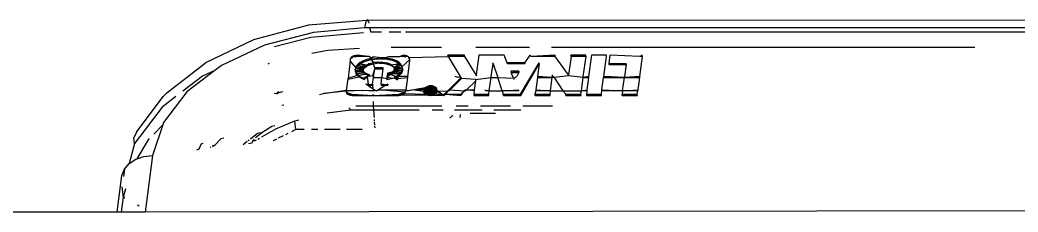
# Model space of a CAD drawing. Extents: x -4.2 to 4.2, y -5.7 to 5.7.
# Drawn here: x -3.00675 to -2.98153, y 3.98317 to 3.98804 of the extents above; entities that cross this region are included whole.
import ezdxf

# ---------------------------------------------------------------- set-up
doc = ezdxf.new("R2010")
doc.units = 0
doc.layers.get('0').update_dxf_attribs({"linetype": 'CONTINUOUS'})

msp = doc.modelspace()

# ---------------------------------------------------------------- linework, layer by layer
for p, q in [((-2.997995, 3.988026), (-2.999465, 3.987905)), ((-2.997995, 3.988026), (-2.998021, 3.987956)), ((-2.997966, 3.988037), (-2.997995, 3.988026)), ((-2.997936, 3.987987), (-2.997966, 3.988037)), ((-2.997966, 3.988037), (-2.96534, 3.988026)), ((-2.999465, 3.987905), (-3.000849, 3.987535)), ((-2.998043, 3.987832), (-2.999337, 3.987721)), ((-2.998021, 3.987956), (-2.998043, 3.987832)), ((-2.9979, 3.987832), (-2.998043, 3.987832)), ((-2.997928, 3.987956), (-2.997936, 3.987987)), ((-2.997882, 3.987725), (-2.9979, 3.987832)), ((-2.965388, 3.987832), (-2.9979, 3.987832)), ((-3.000849, 3.987535), (-3.002068, 3.986951)), ((-2.999337, 3.987721), (-3.00057, 3.987398)), ((-2.999404, 3.987595), (-3.000318, 3.987356)), ((-2.998075, 3.987708), (-2.999404, 3.987595)), ((-2.997616, 3.987725), (-2.997882, 3.987725)), ((-2.997127, 3.987725), (-2.997426, 3.987725)), ((-2.969174, 3.987725), (-2.997006, 3.987725)), ((-3.00057, 3.987398), (-3.00166, 3.986885)), ((-2.999374, 3.987196), (-2.998975, 3.987273)), ((-2.998975, 3.987273), (-2.998174, 3.987324)), ((-2.997374, 3.987346), (-2.9961, 3.987346)), ((-2.995235, 3.987346), (-2.993873, 3.987346)), ((-2.993322, 3.987346), (-2.982623, 3.987346)), ((-2.998405, 3.987003), (-2.998462, 3.986564)), ((-2.9984, 3.987061), (-2.998409, 3.987034)), ((-2.998409, 3.987034), (-2.998405, 3.987003)), ((-2.998268, 3.986832), (-2.998405, 3.987003)), ((-2.998381, 3.987087), (-2.9984, 3.987061)), ((-2.998348, 3.987078), (-2.9984, 3.987061)), ((-2.998396, 3.98703), (-2.9984, 3.987061)), ((-2.998352, 3.987109), (-2.998381, 3.987087)), ((-2.998348, 3.987078), (-2.998381, 3.987087)), ((-2.998377, 3.987056), (-2.998381, 3.987087)), ((-2.998316, 3.987125), (-2.998352, 3.987109)), ((-2.998352, 3.987109), (-2.998272, 3.987105)), ((-2.998316, 3.987125), (-2.998233, 3.98714)), ((-2.998276, 3.987136), (-2.998316, 3.987125)), ((-2.998272, 3.987105), (-2.998316, 3.987125)), ((-2.998233, 3.98714), (-2.998276, 3.987136)), ((-2.998229, 3.987109), (-2.998276, 3.987136)), ((-2.998272, 3.987105), (-2.998276, 3.987136)), ((-2.998272, 3.987105), (-2.998233, 3.98714)), ((-2.998229, 3.987109), (-2.998272, 3.987105)), ((-2.998229, 3.987109), (-2.998233, 3.98714)), ((-2.997932, 3.987109), (-2.998233, 3.98714)), ((-2.997932, 3.987109), (-2.998229, 3.987109)), ((-2.9981, 3.98699), (-2.998159, 3.986955)), ((-2.998031, 3.98702), (-2.9981, 3.98699)), ((-2.998096, 3.986959), (-2.9981, 3.98699)), ((-2.998027, 3.986989), (-2.9981, 3.98699)), ((-2.998096, 3.986959), (-2.998027, 3.986989)), ((-2.997871, 3.987065), (-2.998031, 3.98702)), ((-2.997867, 3.987034), (-2.998031, 3.98702)), ((-2.998027, 3.986989), (-2.998031, 3.98702)), ((-2.998027, 3.986989), (-2.997867, 3.987034)), ((-2.997871, 3.987065), (-2.997932, 3.987109)), ((-2.997835, 3.987099), (-2.997871, 3.987065)), ((-2.997867, 3.987034), (-2.997871, 3.987065)), ((-2.99769, 3.987054), (-2.997871, 3.987065)), ((-2.997867, 3.987034), (-2.997835, 3.987099)), ((-2.997867, 3.987034), (-2.99769, 3.987054)), ((-2.99782, 3.986958), (-2.997867, 3.987034)), ((-2.997694, 3.987085), (-2.997835, 3.987099)), ((-2.997516, 3.987078), (-2.997694, 3.987085)), ((-2.99769, 3.987054), (-2.997694, 3.987085)), ((-2.997512, 3.987048), (-2.997694, 3.987085)), ((-2.99769, 3.987054), (-2.997512, 3.987048)), ((-2.99741, 3.987109), (-2.997516, 3.987078)), ((-2.997353, 3.987046), (-2.997516, 3.987078)), ((-2.997512, 3.987048), (-2.997516, 3.987078)), ((-2.997349, 3.987015), (-2.997516, 3.987078)), ((-2.997512, 3.987048), (-2.997349, 3.987015)), ((-2.99741, 3.987109), (-2.99715, 3.987109)), ((-2.997282, 3.987021), (-2.997353, 3.987046)), ((-2.997349, 3.987015), (-2.997353, 3.987046)), ((-2.997278, 3.98699), (-2.997353, 3.987046)), ((-2.997349, 3.987015), (-2.997278, 3.98699)), ((-2.997221, 3.986991), (-2.997282, 3.987021)), ((-2.997278, 3.98699), (-2.997282, 3.987021)), ((-2.997217, 3.98696), (-2.997282, 3.987021)), ((-2.997278, 3.98699), (-2.997217, 3.98696)), ((-2.99717, 3.986956), (-2.997221, 3.986991)), ((-2.997217, 3.98696), (-2.997221, 3.986991)), ((-2.997166, 3.986925), (-2.997221, 3.986991)), ((-2.997051, 3.98714), (-2.99715, 3.987109)), ((-2.997047, 3.987109), (-2.99715, 3.987109)), ((-2.997101, 3.986845), (-2.996903, 3.987034)), ((-2.997047, 3.987109), (-2.997051, 3.98714)), ((-2.997006, 3.987105), (-2.997051, 3.98714)), ((-2.996972, 3.987125), (-2.997051, 3.98714)), ((-2.99701, 3.987136), (-2.997051, 3.98714)), ((-2.997006, 3.987105), (-2.997051, 3.98714)), ((-2.997047, 3.987109), (-2.997006, 3.987105)), ((-2.997006, 3.987105), (-2.997047, 3.987109)), ((-2.996972, 3.987125), (-2.99701, 3.987136)), ((-2.996977, 3.987103), (-2.99701, 3.987136)), ((-2.997006, 3.987105), (-2.99701, 3.987136)), ((-2.996941, 3.987109), (-2.997006, 3.987105)), ((-2.996941, 3.987109), (-2.996972, 3.987125)), ((-2.99695, 3.986605), (-2.996899, 3.987003)), ((-2.996918, 3.987087), (-2.996941, 3.987109)), ((-2.996914, 3.987056), (-2.996929, 3.987086)), ((-2.996918, 3.987087), (-2.995933, 3.987109)), ((-2.996905, 3.987061), (-2.996918, 3.987087)), ((-2.996903, 3.987034), (-2.996918, 3.987087)), ((-2.996901, 3.98703), (-2.996918, 3.987087)), ((-2.996914, 3.987056), (-2.996918, 3.987087)), ((-2.996903, 3.987034), (-2.996905, 3.987061)), ((-2.996899, 3.987003), (-2.996905, 3.987061)), ((-2.996901, 3.98703), (-2.996905, 3.987061)), ((-2.996899, 3.987003), (-2.996903, 3.987034)), ((-2.995517, 3.98714), (-2.995937, 3.98714)), ((-2.995933, 3.987109), (-2.995937, 3.98714)), ((-2.995513, 3.987109), (-2.995933, 3.987109)), ((-2.995933, 3.987109), (-2.995628, 3.986605)), ((-2.995513, 3.987109), (-2.995517, 3.98714)), ((-2.995221, 3.986649), (-2.995513, 3.987109)), ((-2.995157, 3.98714), (-2.995221, 3.986649)), ((-2.994515, 3.98714), (-2.995157, 3.98714)), ((-2.994436, 3.986953), (-2.994515, 3.98714)), ((-2.993871, 3.98714), (-2.993998, 3.986953)), ((-2.993832, 3.987109), (-2.993871, 3.98714)), ((-2.993229, 3.98714), (-2.993832, 3.987109)), ((-2.993225, 3.987109), (-2.993832, 3.987109)), ((-2.993225, 3.987109), (-2.993229, 3.98714)), ((-2.992893, 3.986649), (-2.993225, 3.987109)), ((-2.992826, 3.987109), (-2.992893, 3.986649)), ((-2.992449, 3.98714), (-2.99283, 3.98714)), ((-2.992826, 3.987109), (-2.99283, 3.98714)), ((-2.992445, 3.987109), (-2.992826, 3.987109)), ((-2.992518, 3.986605), (-2.992445, 3.987109)), ((-2.992445, 3.987109), (-2.992449, 3.98714)), ((-2.992312, 3.98714), (-2.99238, 3.986605)), ((-2.99193, 3.98714), (-2.992312, 3.98714)), ((-2.991999, 3.986605), (-2.991926, 3.987109)), ((-2.991926, 3.987109), (-2.99193, 3.98714)), ((-2.991845, 3.98714), (-2.991871, 3.986934)), ((-2.991086, 3.987109), (-2.991845, 3.98714)), ((-2.991025, 3.98714), (-2.991086, 3.987109)), ((-2.991021, 3.987109), (-2.991086, 3.987109)), ((-2.991086, 3.986605), (-2.991021, 3.987109)), ((-2.991021, 3.987109), (-2.991025, 3.98714)), ((-3.00304, 3.986193), (-3.002068, 3.986951)), ((-3.001825, 3.986758), (-3.002532, 3.986215)), ((-3.001825, 3.986758), (-3.002137, 3.986611)), ((-3.00166, 3.986885), (-3.001825, 3.986758)), ((-3.00048, 3.986928), (-3.000446, 3.986939)), ((-2.998274, 3.986757), (-2.998278, 3.986787)), ((-2.998278, 3.986787), (-2.998275, 3.986744)), ((-2.998275, 3.986744), (-2.998264, 3.986801)), ((-2.998073, 3.986778), (-2.998275, 3.986744)), ((-2.998076, 3.986751), (-2.998275, 3.986744)), ((-2.998275, 3.986744), (-2.998258, 3.986701)), ((-2.998271, 3.986713), (-2.998275, 3.986744)), ((-2.998244, 3.986875), (-2.998268, 3.986832)), ((-2.99824, 3.986844), (-2.998268, 3.986832)), ((-2.998268, 3.986832), (-2.998264, 3.986801)), ((-2.998264, 3.986801), (-2.998268, 3.986832)), ((-2.998264, 3.986801), (-2.99824, 3.986844)), ((-2.99806, 3.986805), (-2.998264, 3.986801)), ((-2.998073, 3.986778), (-2.998264, 3.986801)), ((-2.998076, 3.986751), (-2.998258, 3.986701)), ((-2.998208, 3.986916), (-2.998244, 3.986875)), ((-2.998204, 3.986885), (-2.998244, 3.986875)), ((-2.99824, 3.986844), (-2.998244, 3.986875)), ((-2.99824, 3.986844), (-2.998204, 3.986885)), ((-2.99806, 3.986805), (-2.99824, 3.986844)), ((-2.998038, 3.986831), (-2.99824, 3.986844)), ((-2.998159, 3.986955), (-2.998208, 3.986916)), ((-2.998155, 3.986924), (-2.998208, 3.986916)), ((-2.998204, 3.986885), (-2.998208, 3.986916)), ((-2.998204, 3.986885), (-2.998155, 3.986924)), ((-2.998064, 3.986836), (-2.998204, 3.986885)), ((-2.998096, 3.986959), (-2.998159, 3.986955)), ((-2.998155, 3.986924), (-2.998159, 3.986955)), ((-2.998155, 3.986924), (-2.998096, 3.986959)), ((-2.998042, 3.986862), (-2.998155, 3.986924)), ((-2.998011, 3.986887), (-2.998155, 3.986924)), ((-2.998076, 3.986751), (-2.99808, 3.986781)), ((-2.998071, 3.986724), (-2.99808, 3.986781)), ((-2.998073, 3.986778), (-2.998077, 3.986809)), ((-2.998076, 3.986751), (-2.998077, 3.986809)), ((-2.998076, 3.986751), (-2.998073, 3.986778)), ((-2.998076, 3.986751), (-2.998073, 3.986778)), ((-2.99806, 3.986728), (-2.998076, 3.986751)), ((-2.998071, 3.986724), (-2.998076, 3.986751)), ((-2.998071, 3.986724), (-2.998075, 3.986754)), ((-2.998056, 3.986697), (-2.998075, 3.986754)), ((-2.998073, 3.986778), (-2.998064, 3.986836)), ((-2.998073, 3.986778), (-2.99806, 3.986805)), ((-2.998073, 3.986778), (-2.99806, 3.986805)), ((-2.998064, 3.986836), (-2.998042, 3.986862)), ((-2.998007, 3.986856), (-2.998064, 3.986836)), ((-2.99806, 3.986805), (-2.998064, 3.986836)), ((-2.99806, 3.986805), (-2.998064, 3.986836)), ((-2.99806, 3.986805), (-2.998042, 3.986862)), ((-2.99806, 3.986805), (-2.998038, 3.986831)), ((-2.998042, 3.986862), (-2.998011, 3.986887)), ((-2.997969, 3.986878), (-2.998042, 3.986862)), ((-2.998038, 3.986831), (-2.998042, 3.986862)), ((-2.998038, 3.986831), (-2.998011, 3.986887)), ((-2.998038, 3.986831), (-2.998007, 3.986856)), ((-2.998011, 3.986887), (-2.997973, 3.986909)), ((-2.997969, 3.986878), (-2.998011, 3.986887)), ((-2.998007, 3.986856), (-2.998011, 3.986887)), ((-2.998007, 3.986856), (-2.997973, 3.986909)), ((-2.998007, 3.986856), (-2.997969, 3.986878)), ((-2.997973, 3.986909), (-2.997927, 3.986929)), ((-2.997969, 3.986878), (-2.997973, 3.986909)), ((-2.997969, 3.986878), (-2.997927, 3.986929)), ((-2.997923, 3.986898), (-2.997969, 3.986878)), ((-2.997969, 3.986878), (-2.997923, 3.986898)), ((-2.997927, 3.986929), (-2.99782, 3.986958)), ((-2.997923, 3.986898), (-2.997927, 3.986929)), ((-2.997923, 3.986898), (-2.997866, 3.986931)), ((-2.997923, 3.986898), (-2.997816, 3.986927)), ((-2.997837, 3.98663), (-2.997782, 3.986796)), ((-2.99782, 3.986958), (-2.997701, 3.986972)), ((-2.99758, 3.986969), (-2.99782, 3.986958)), ((-2.997726, 3.986938), (-2.99782, 3.986958)), ((-2.997816, 3.986927), (-2.99782, 3.986958)), ((-2.997816, 3.986927), (-2.997726, 3.986938)), ((-2.997786, 3.986827), (-2.997816, 3.986927)), ((-2.997815, 3.986605), (-2.997782, 3.986796)), ((-2.997786, 3.986827), (-2.997782, 3.986796)), ((-2.997574, 3.986827), (-2.997786, 3.986827)), ((-2.99757, 3.986796), (-2.997786, 3.986827)), ((-2.997782, 3.986796), (-2.99757, 3.986796)), ((-2.997742, 3.986956), (-2.997701, 3.986972)), ((-2.997667, 3.98694), (-2.997726, 3.986938)), ((-2.997701, 3.986972), (-2.99758, 3.986969)), ((-2.997667, 3.98694), (-2.997576, 3.986938)), ((-2.997644, 3.986953), (-2.99758, 3.986969)), ((-2.997603, 3.986605), (-2.99757, 3.986796)), ((-2.99758, 3.986969), (-2.997468, 3.986949)), ((-2.997468, 3.986949), (-2.997576, 3.986938)), ((-2.997576, 3.986938), (-2.997468, 3.986949)), ((-2.997576, 3.986938), (-2.997464, 3.986918)), ((-2.99757, 3.986796), (-2.997574, 3.986827)), ((-2.997468, 3.986949), (-2.99742, 3.986934)), ((-2.997464, 3.986918), (-2.997468, 3.986949)), ((-2.997464, 3.986918), (-2.99742, 3.986934)), ((-2.997464, 3.986918), (-2.99742, 3.986934)), ((-2.997464, 3.986918), (-2.997416, 3.986903)), ((-2.99742, 3.986934), (-2.997377, 3.986915)), ((-2.99742, 3.986934), (-2.997373, 3.986884)), ((-2.997416, 3.986903), (-2.99742, 3.986934)), ((-2.997416, 3.986903), (-2.997166, 3.986925)), ((-2.997416, 3.986903), (-2.997377, 3.986915)), ((-2.997416, 3.986903), (-2.997373, 3.986884)), ((-2.997377, 3.986915), (-2.997343, 3.986893)), ((-2.997373, 3.986884), (-2.997377, 3.986915)), ((-2.997373, 3.986884), (-2.997343, 3.986893)), ((-2.997373, 3.986884), (-2.997339, 3.986863)), ((-2.997373, 3.986884), (-2.997339, 3.986863)), ((-2.997319, 3.986735), (-2.997347, 3.98671)), ((-2.997343, 3.986893), (-2.997339, 3.986863)), ((-2.997339, 3.986863), (-2.997343, 3.986893)), ((-2.997339, 3.986863), (-2.997298, 3.986843)), ((-2.997339, 3.986863), (-2.997312, 3.986839)), ((-2.997315, 3.986705), (-2.997319, 3.986735)), ((-2.997312, 3.986839), (-2.997316, 3.986869)), ((-2.997312, 3.986839), (-2.997101, 3.986845)), ((-2.997312, 3.986839), (-2.997294, 3.986813)), ((-2.997294, 3.986813), (-2.9973, 3.986762)), ((-2.9973, 3.986762), (-2.997296, 3.986731)), ((-2.997296, 3.986731), (-2.9973, 3.986762)), ((-2.997298, 3.986843), (-2.997166, 3.986925)), ((-2.997298, 3.986843), (-2.997127, 3.986887)), ((-2.997298, 3.986843), (-2.997294, 3.986813)), ((-2.997294, 3.986813), (-2.997298, 3.986843)), ((-2.997296, 3.986731), (-2.997088, 3.986758)), ((-2.997286, 3.986758), (-2.997296, 3.986731)), ((-2.997294, 3.986813), (-2.997101, 3.986845)), ((-2.997294, 3.986813), (-2.997088, 3.986802)), ((-2.997294, 3.986813), (-2.997285, 3.986786)), ((-2.997286, 3.986758), (-2.99729, 3.986789)), ((-2.997285, 3.986786), (-2.997289, 3.986817)), ((-2.997285, 3.986786), (-2.997286, 3.986758)), ((-2.997286, 3.986758), (-2.997088, 3.986758)), ((-2.997285, 3.986786), (-2.997088, 3.986802)), ((-2.997285, 3.986786), (-2.997088, 3.986758)), ((-2.997217, 3.98696), (-2.997166, 3.986925)), ((-2.997131, 3.986917), (-2.99717, 3.986956)), ((-2.997166, 3.986925), (-2.99717, 3.986956)), ((-2.997127, 3.986887), (-2.99717, 3.986956)), ((-2.997166, 3.986925), (-2.997127, 3.986887)), ((-2.997134, 3.986702), (-2.997088, 3.986758)), ((-2.997127, 3.986887), (-2.997131, 3.986917)), ((-2.997127, 3.986887), (-2.997131, 3.986917)), ((-2.997101, 3.986845), (-2.997131, 3.986917)), ((-2.99713, 3.986672), (-2.997106, 3.986745)), ((-2.997127, 3.986887), (-2.997101, 3.986845)), ((-2.997106, 3.986745), (-2.997092, 3.986789)), ((-2.997102, 3.986714), (-2.997106, 3.986745)), ((-2.997101, 3.986845), (-2.997105, 3.986876)), ((-2.997088, 3.986802), (-2.997105, 3.986876)), ((-2.997102, 3.986714), (-2.997092, 3.986789)), ((-2.997088, 3.986758), (-2.997102, 3.986714)), ((-2.997101, 3.986845), (-2.997088, 3.986802)), ((-2.997088, 3.986802), (-2.997092, 3.986833)), ((-2.997088, 3.986758), (-2.997092, 3.986833)), ((-2.997088, 3.986758), (-2.997092, 3.986789)), ((-2.997088, 3.986802), (-2.997088, 3.986758)), ((-2.994845, 3.986605), (-2.994796, 3.986921)), ((-2.994796, 3.986921), (-2.9948, 3.986952)), ((-2.994796, 3.986921), (-2.994687, 3.986605)), ((-2.993998, 3.986953), (-2.994436, 3.986953)), ((-2.994432, 3.986922), (-2.994436, 3.986953)), ((-2.993994, 3.986922), (-2.994432, 3.986922)), ((-2.994345, 3.986737), (-2.994342, 3.986706)), ((-2.994146, 3.986737), (-2.994345, 3.986737)), ((-2.994142, 3.986706), (-2.994345, 3.986737)), ((-2.994146, 3.986737), (-2.994142, 3.986706)), ((-2.994101, 3.986155), (-2.993635, 3.986952)), ((-2.994097, 3.986124), (-2.993631, 3.986921)), ((-2.993998, 3.986953), (-2.993994, 3.986922)), ((-2.993631, 3.986921), (-2.993672, 3.986605)), ((-2.993631, 3.986921), (-2.993635, 3.986952)), ((-2.991871, 3.986934), (-2.991433, 3.986934)), ((-2.991871, 3.986934), (-2.991867, 3.986904)), ((-2.991867, 3.986904), (-2.991429, 3.986904)), ((-2.991429, 3.986904), (-2.991475, 3.986605)), ((-2.991429, 3.986904), (-2.991433, 3.986934)), ((-3.002137, 3.986611), (-3.002635, 3.986229)), ((-2.998465, 3.986538), (-2.998509, 3.986261)), ((-2.998465, 3.986538), (-2.998181, 3.986592)), ((-2.998462, 3.986564), (-2.998465, 3.986538)), ((-2.998224, 3.98663), (-2.998462, 3.986564)), ((-2.998071, 3.986724), (-2.998271, 3.986713)), ((-2.998258, 3.986701), (-2.998228, 3.98666)), ((-2.998254, 3.98667), (-2.998258, 3.986701)), ((-2.998254, 3.98667), (-2.998258, 3.986701)), ((-2.998056, 3.986697), (-2.998254, 3.98667)), ((-2.998224, 3.98663), (-2.998254, 3.98667)), ((-2.998254, 3.98667), (-2.998228, 3.98666)), ((-2.998056, 3.986697), (-2.998228, 3.98666)), ((-2.998228, 3.98666), (-2.998185, 3.986623)), ((-2.998224, 3.98663), (-2.998228, 3.98666)), ((-2.997999, 3.98665), (-2.998224, 3.98663)), ((-2.998181, 3.986592), (-2.998224, 3.98663)), ((-2.998185, 3.986623), (-2.998224, 3.98663)), ((-2.998224, 3.98663), (-2.998185, 3.986623)), ((-2.998032, 3.986673), (-2.998185, 3.986623)), ((-2.998185, 3.986623), (-2.998131, 3.986589)), ((-2.998181, 3.986592), (-2.998185, 3.986623)), ((-2.998127, 3.986559), (-2.998181, 3.986592)), ((-2.998131, 3.986589), (-2.998181, 3.986592)), ((-2.998181, 3.986592), (-2.998131, 3.986589)), ((-2.998131, 3.986589), (-2.998067, 3.986561)), ((-2.998127, 3.986559), (-2.998131, 3.986589)), ((-2.998067, 3.986561), (-2.998127, 3.986559)), ((-2.998127, 3.986559), (-2.998067, 3.986561)), ((-2.998063, 3.98653), (-2.998127, 3.986559)), ((-2.998056, 3.986697), (-2.998071, 3.986724)), ((-2.998067, 3.986561), (-2.998042, 3.986574)), ((-2.998067, 3.986561), (-2.998063, 3.98653)), ((-2.998063, 3.98653), (-2.997916, 3.986645)), ((-2.998042, 3.986574), (-2.998063, 3.98653)), ((-2.998056, 3.986697), (-2.99806, 3.986728)), ((-2.998056, 3.986697), (-2.99806, 3.986728)), ((-2.998032, 3.986673), (-2.99806, 3.986728)), ((-2.998003, 3.986681), (-2.998056, 3.986697)), ((-2.998032, 3.986673), (-2.998056, 3.986697)), ((-2.997978, 3.986605), (-2.998042, 3.986574)), ((-2.998042, 3.986574), (-2.997981, 3.98658)), ((-2.998032, 3.986673), (-2.998036, 3.986703)), ((-2.997999, 3.98665), (-2.998036, 3.986703)), ((-2.997999, 3.98665), (-2.998032, 3.986673)), ((-2.997963, 3.986661), (-2.998003, 3.986681)), ((-2.997999, 3.98665), (-2.998003, 3.986681)), ((-2.997959, 3.986631), (-2.998003, 3.986681)), ((-2.997959, 3.986631), (-2.997999, 3.98665)), ((-2.997981, 3.98658), (-2.997959, 3.986631)), ((-2.997981, 3.98658), (-2.997953, 3.986411)), ((-2.997978, 3.986605), (-2.997916, 3.986645)), ((-2.997959, 3.986631), (-2.997978, 3.986605)), ((-2.997912, 3.986614), (-2.997978, 3.986605)), ((-2.997978, 3.986605), (-2.997953, 3.986411)), ((-2.997916, 3.986645), (-2.997963, 3.986661)), ((-2.997959, 3.986631), (-2.997963, 3.986661)), ((-2.997912, 3.986614), (-2.997963, 3.986661)), ((-2.997959, 3.986631), (-2.997912, 3.986614)), ((-2.997912, 3.986614), (-2.997959, 3.986631)), ((-2.997916, 3.986645), (-2.997912, 3.986614)), ((-2.997912, 3.986614), (-2.997837, 3.98663)), ((-2.99784, 3.986411), (-2.997818, 3.98658)), ((-2.997837, 3.98663), (-2.997818, 3.98658)), ((-2.997815, 3.986605), (-2.997818, 3.98658)), ((-2.997818, 3.98658), (-2.997606, 3.98658)), ((-2.997628, 3.986411), (-2.997606, 3.98658)), ((-2.997606, 3.98658), (-2.997603, 3.986605)), ((-2.997606, 3.98658), (-2.997484, 3.986549)), ((-2.99748, 3.98658), (-2.997484, 3.986549)), ((-2.997484, 3.986549), (-2.99745, 3.98658)), ((-2.997484, 3.986549), (-2.99748, 3.986518)), ((-2.997477, 3.986605), (-2.99748, 3.98658)), ((-2.99748, 3.98658), (-2.997438, 3.986605)), ((-2.997284, 3.98656), (-2.99748, 3.986518)), ((-2.997462, 3.986657), (-2.997477, 3.986605)), ((-2.997466, 3.986688), (-2.997296, 3.986731)), ((-2.997347, 3.98671), (-2.997466, 3.986688)), ((-2.997466, 3.986688), (-2.997462, 3.986657)), ((-2.997423, 3.986636), (-2.997466, 3.986688)), ((-2.997427, 3.986667), (-2.997466, 3.986688)), ((-2.997384, 3.986687), (-2.997466, 3.986688)), ((-2.997438, 3.986605), (-2.997462, 3.986657)), ((-2.997462, 3.986657), (-2.997423, 3.986636)), ((-2.99745, 3.98658), (-2.997284, 3.98656)), ((-2.997423, 3.986636), (-2.997438, 3.986605)), ((-2.997384, 3.986687), (-2.997427, 3.986667)), ((-2.997423, 3.986636), (-2.997427, 3.986667)), ((-2.99738, 3.986656), (-2.997427, 3.986667)), ((-2.997423, 3.986636), (-2.99738, 3.986656)), ((-2.99738, 3.986656), (-2.997423, 3.986636)), ((-2.997347, 3.98671), (-2.997384, 3.986687)), ((-2.99738, 3.986656), (-2.997384, 3.986687)), ((-2.997343, 3.986679), (-2.997384, 3.986687)), ((-2.997343, 3.986679), (-2.99738, 3.986656)), ((-2.99738, 3.986656), (-2.997222, 3.986593)), ((-2.997343, 3.986679), (-2.997347, 3.98671)), ((-2.997315, 3.986705), (-2.997347, 3.98671)), ((-2.997315, 3.986705), (-2.997343, 3.986679)), ((-2.997343, 3.986679), (-2.99713, 3.986672)), ((-2.997296, 3.986731), (-2.997315, 3.986705)), ((-2.997315, 3.986705), (-2.99713, 3.986672)), ((-2.997296, 3.986731), (-2.997134, 3.986702)), ((-2.997288, 3.98659), (-2.997226, 3.986624)), ((-2.997209, 3.986518), (-2.997288, 3.98659)), ((-2.997288, 3.98659), (-2.997284, 3.98656)), ((-2.997213, 3.986549), (-2.997288, 3.98659)), ((-2.997284, 3.98656), (-2.997226, 3.986624)), ((-2.997222, 3.986593), (-2.997284, 3.98656)), ((-2.997284, 3.98656), (-2.997209, 3.986518)), ((-2.997284, 3.98656), (-2.997213, 3.986549)), ((-2.997226, 3.986624), (-2.997174, 3.986662)), ((-2.997222, 3.986593), (-2.997226, 3.986624)), ((-2.997226, 3.986624), (-2.997213, 3.986549)), ((-2.997222, 3.986593), (-2.997174, 3.986662)), ((-2.99717, 3.986631), (-2.997222, 3.986593)), ((-2.997184, 3.986605), (-2.997222, 3.986593)), ((-2.997222, 3.986593), (-2.997213, 3.986549)), ((-2.997174, 3.986662), (-2.997213, 3.986549)), ((-2.997213, 3.986549), (-2.996953, 3.98658)), ((-2.997213, 3.986549), (-2.997209, 3.986518)), ((-2.99717, 3.986631), (-2.997184, 3.986605)), ((-2.99695, 3.986605), (-2.997184, 3.986605)), ((-2.997174, 3.986662), (-2.997134, 3.986702)), ((-2.99717, 3.986631), (-2.997174, 3.986662)), ((-2.99717, 3.986631), (-2.997134, 3.986702)), ((-2.99713, 3.986672), (-2.99717, 3.986631)), ((-2.997134, 3.986702), (-2.997102, 3.986714)), ((-2.997134, 3.986702), (-2.99713, 3.986672)), ((-2.99713, 3.986672), (-2.997134, 3.986702)), ((-2.997102, 3.986714), (-2.99713, 3.986672)), ((-2.996994, 3.986267), (-2.996953, 3.98658)), ((-2.996953, 3.98658), (-2.99695, 3.986605)), ((-2.995599, 3.986582), (-2.995943, 3.986242)), ((-2.995595, 3.986551), (-2.995883, 3.986267)), ((-2.995677, 3.98658), (-2.99575, 3.986605)), ((-2.995628, 3.986605), (-2.995677, 3.98658)), ((-2.995628, 3.986605), (-2.995599, 3.986582)), ((-2.995595, 3.986551), (-2.995628, 3.986605)), ((-2.995599, 3.986582), (-2.995595, 3.986551)), ((-2.995236, 3.986527), (-2.995595, 3.986551)), ((-2.995464, 3.986267), (-2.995241, 3.986487)), ((-2.995241, 3.986487), (-2.99527, 3.986267)), ((-2.995236, 3.986527), (-2.995241, 3.986487)), ((-2.995236, 3.986527), (-2.994848, 3.98658)), ((-2.995221, 3.986649), (-2.995217, 3.986618)), ((-2.994892, 3.986242), (-2.994848, 3.98658)), ((-2.994848, 3.98658), (-2.994845, 3.986605)), ((-2.994848, 3.98658), (-2.994679, 3.98658)), ((-2.994687, 3.986605), (-2.994679, 3.98658)), ((-2.994679, 3.98658), (-2.994269, 3.986557)), ((-2.994568, 3.986242), (-2.994679, 3.98658)), ((-2.994342, 3.986706), (-2.994142, 3.986706)), ((-2.994287, 3.98658), (-2.994342, 3.986706)), ((-2.994287, 3.98658), (-2.994269, 3.986557)), ((-2.994269, 3.986557), (-2.994192, 3.986605)), ((-2.994265, 3.986526), (-2.994269, 3.986557)), ((-2.994142, 3.986706), (-2.994192, 3.986605)), ((-2.993675, 3.98658), (-2.993715, 3.986267)), ((-2.993672, 3.986605), (-2.993675, 3.98658)), ((-2.993675, 3.98658), (-2.993302, 3.98658)), ((-2.993302, 3.98658), (-2.993672, 3.986605)), ((-2.993345, 3.986242), (-2.993302, 3.98658)), ((-2.993302, 3.98658), (-2.993293, 3.986646)), ((-2.993302, 3.98658), (-2.993289, 3.986615)), ((-2.993248, 3.98658), (-2.993302, 3.98658)), ((-2.993289, 3.986615), (-2.993293, 3.986646)), ((-2.993289, 3.986615), (-2.993248, 3.98658)), ((-2.992889, 3.986618), (-2.993248, 3.98658)), ((-2.993248, 3.98658), (-2.993051, 3.986267)), ((-2.992889, 3.986618), (-2.992893, 3.986649)), ((-2.992521, 3.98658), (-2.992889, 3.986618)), ((-2.992564, 3.986242), (-2.992521, 3.98658)), ((-2.99238, 3.986605), (-2.992521, 3.98658)), ((-2.992521, 3.98658), (-2.992518, 3.986605)), ((-2.992521, 3.98658), (-2.992384, 3.98658)), ((-2.992384, 3.98658), (-2.992424, 3.986267)), ((-2.99238, 3.986605), (-2.992384, 3.98658)), ((-2.992043, 3.986267), (-2.992002, 3.98658)), ((-2.992002, 3.98658), (-2.991999, 3.986605)), ((-2.992002, 3.98658), (-2.991478, 3.98658)), ((-2.991478, 3.98658), (-2.991999, 3.986605)), ((-2.991522, 3.986242), (-2.991478, 3.98658)), ((-2.991086, 3.986605), (-2.991478, 3.98658)), ((-2.991475, 3.986605), (-2.991478, 3.98658)), ((-2.991478, 3.98658), (-2.991089, 3.98658)), ((-2.99113, 3.986267), (-2.991089, 3.98658)), ((-2.991089, 3.98658), (-2.991086, 3.986605)), ((-2.999083, 3.986169), (-2.998509, 3.986261)), ((-2.998507, 3.986233), (-2.999083, 3.986169)), ((-2.998509, 3.986261), (-2.998507, 3.986233)), ((-2.998509, 3.986261), (-2.998107, 3.986252)), ((-2.998107, 3.986252), (-2.998507, 3.986233)), ((-2.998507, 3.986233), (-2.998494, 3.986208)), ((-2.998503, 3.986202), (-2.998507, 3.986233)), ((-2.997937, 3.986242), (-2.998107, 3.986252)), ((-2.997948, 3.986371), (-2.998009, 3.986411)), ((-2.997836, 3.986381), (-2.998009, 3.986411)), ((-2.997953, 3.986411), (-2.997948, 3.986371)), ((-2.99784, 3.986411), (-2.997948, 3.986371)), ((-2.997948, 3.986371), (-2.997836, 3.986381)), ((-2.997948, 3.986371), (-2.997828, 3.986293)), ((-2.997778, 3.986242), (-2.997937, 3.986242)), ((-2.99784, 3.986411), (-2.997836, 3.986381)), ((-2.997828, 3.986293), (-2.997836, 3.986381)), ((-2.997828, 3.986293), (-2.997789, 3.986267)), ((-2.997789, 3.986267), (-2.997733, 3.986242)), ((-2.997692, 3.986267), (-2.997733, 3.986242)), ((-2.997508, 3.986381), (-2.997692, 3.986267)), ((-2.997692, 3.986267), (-2.996994, 3.986267)), ((-2.997031, 3.986208), (-2.997692, 3.986267)), ((-2.997628, 3.986411), (-2.997624, 3.986381)), ((-2.997508, 3.986381), (-2.997628, 3.986411)), ((-2.997454, 3.986381), (-2.997628, 3.986411)), ((-2.997624, 3.986381), (-2.997508, 3.986381)), ((-2.997458, 3.986411), (-2.997508, 3.986381)), ((-2.997508, 3.986381), (-2.997454, 3.986381)), ((-2.997458, 3.986411), (-2.997454, 3.986381)), ((-2.997031, 3.986208), (-2.996997, 3.986242)), ((-2.997008, 3.986202), (-2.997012, 3.986233)), ((-2.996451, 3.986322), (-2.996998, 3.98623)), ((-2.996997, 3.986242), (-2.996994, 3.986267)), ((-2.99693, 3.986242), (-2.996997, 3.986242)), ((-2.996785, 3.986267), (-2.99693, 3.986242)), ((-2.996515, 3.986283), (-2.996785, 3.986267)), ((-2.996785, 3.986267), (-2.996544, 3.98623)), ((-2.996535, 3.986257), (-2.996785, 3.986267)), ((-2.996539, 3.986288), (-2.996548, 3.986261)), ((-2.996513, 3.986283), (-2.996548, 3.986261)), ((-2.996518, 3.986238), (-2.996548, 3.986261)), ((-2.996548, 3.986261), (-2.996546, 3.986233)), ((-2.996548, 3.986261), (-2.996544, 3.98623)), ((-2.996546, 3.986233), (-2.996508, 3.986217)), ((-2.996546, 3.986233), (-2.996533, 3.986208)), ((-2.996542, 3.986202), (-2.996546, 3.986233)), ((-2.996535, 3.986257), (-2.996544, 3.98623)), ((-2.996544, 3.98623), (-2.996317, 3.986242)), ((-2.996544, 3.98623), (-2.996542, 3.986202)), ((-2.996519, 3.986314), (-2.996539, 3.986288)), ((-2.996539, 3.986288), (-2.996496, 3.986305)), ((-2.996539, 3.986288), (-2.996535, 3.986257)), ((-2.996487, 3.986305), (-2.996535, 3.986257)), ((-2.996515, 3.986283), (-2.996535, 3.986257)), ((-2.99652, 3.986261), (-2.996516, 3.98623)), ((-2.99652, 3.986261), (-2.996514, 3.986207)), ((-2.996491, 3.986336), (-2.996519, 3.986314)), ((-2.996519, 3.986314), (-2.996473, 3.986323)), ((-2.996519, 3.986314), (-2.996515, 3.986283)), ((-2.996519, 3.986314), (-2.996487, 3.986305)), ((-2.996518, 3.986238), (-2.996514, 3.986207)), ((-2.996518, 3.986238), (-2.996504, 3.986186)), ((-2.996513, 3.986283), (-2.996516, 3.98623)), ((-2.996439, 3.986226), (-2.996516, 3.98623)), ((-2.996421, 3.986218), (-2.996516, 3.98623)), ((-2.996487, 3.986305), (-2.996515, 3.986283)), ((-2.996496, 3.986305), (-2.996513, 3.986283)), ((-2.996509, 3.986253), (-2.996513, 3.986283)), ((-2.996496, 3.986305), (-2.996509, 3.986253)), ((-2.996492, 3.986274), (-2.996509, 3.986253)), ((-2.996509, 3.986253), (-2.996421, 3.986218)), ((-2.996473, 3.986323), (-2.996496, 3.986305)), ((-2.996496, 3.986305), (-2.996492, 3.986274)), ((-2.996473, 3.986323), (-2.996492, 3.986274)), ((-2.996469, 3.986292), (-2.996492, 3.986274)), ((-2.996492, 3.986274), (-2.996449, 3.986286)), ((-2.996492, 3.986274), (-2.996421, 3.986218)), ((-2.996455, 3.986352), (-2.996491, 3.986336)), ((-2.996491, 3.986336), (-2.996443, 3.986337)), ((-2.996491, 3.986336), (-2.996487, 3.986305)), ((-2.996491, 3.986336), (-2.996451, 3.986322)), ((-2.99641, 3.986332), (-2.996487, 3.986305)), ((-2.996451, 3.986322), (-2.996487, 3.986305)), ((-2.996443, 3.986337), (-2.996473, 3.986323)), ((-2.996473, 3.986323), (-2.996469, 3.986292)), ((-2.996443, 3.986337), (-2.996469, 3.986292)), ((-2.996439, 3.986306), (-2.996469, 3.986292)), ((-2.996469, 3.986292), (-2.996423, 3.986286)), ((-2.99646, 3.98623), (-2.996433, 3.986244)), ((-2.99646, 3.98623), (-2.996429, 3.986218)), ((-2.996454, 3.986192), (-2.99646, 3.98623)), ((-2.996432, 3.986192), (-2.99646, 3.98623)), ((-2.996414, 3.986363), (-2.996455, 3.986352)), ((-2.996455, 3.986352), (-2.996409, 3.986346)), ((-2.996455, 3.986352), (-2.996451, 3.986322)), ((-2.996455, 3.986352), (-2.99641, 3.986332)), ((-2.996427, 3.986261), (-2.996455, 3.986247)), ((-2.996455, 3.986247), (-2.996414, 3.986252)), ((-2.996439, 3.986226), (-2.996455, 3.986247)), ((-2.996455, 3.986209), (-2.996455, 3.986247)), ((-2.996453, 3.986317), (-2.996405, 3.986266)), ((-2.996453, 3.986317), (-2.996427, 3.986261)), ((-2.996449, 3.986286), (-2.996453, 3.986317)), ((-2.996421, 3.986218), (-2.996453, 3.986317)), ((-2.99641, 3.986332), (-2.996451, 3.986322)), ((-2.996449, 3.986286), (-2.996427, 3.986317)), ((-2.996449, 3.986286), (-2.996421, 3.986218)), ((-2.996409, 3.986346), (-2.996443, 3.986337)), ((-2.996443, 3.986337), (-2.996439, 3.986306)), ((-2.996409, 3.986346), (-2.996439, 3.986306)), ((-2.996405, 3.986315), (-2.996439, 3.986306)), ((-2.996305, 3.986306), (-2.996439, 3.986306)), ((-2.996439, 3.986306), (-2.996333, 3.986286)), ((-2.996439, 3.986226), (-2.996427, 3.986261)), ((-2.996439, 3.98623), (-2.996432, 3.986192)), ((-2.996433, 3.986244), (-2.996434, 3.986206)), ((-2.996421, 3.986218), (-2.996433, 3.986244)), ((-2.996405, 3.986266), (-2.996427, 3.986317)), ((-2.996423, 3.986286), (-2.996427, 3.986317)), ((-2.996421, 3.986218), (-2.996427, 3.986261)), ((-2.996401, 3.986235), (-2.996423, 3.986286)), ((-2.996423, 3.986286), (-2.996405, 3.986266)), ((-2.996423, 3.986286), (-2.996333, 3.986286)), ((-2.996421, 3.986218), (-2.996414, 3.986252)), ((-2.996372, 3.986367), (-2.996414, 3.986363)), ((-2.996414, 3.986363), (-2.996374, 3.986349)), ((-2.996414, 3.986363), (-2.99641, 3.986332)), ((-2.996414, 3.986363), (-2.996368, 3.986336)), ((-2.996341, 3.986221), (-2.996414, 3.986252)), ((-2.996345, 3.986252), (-2.996414, 3.986252)), ((-2.996368, 3.986336), (-2.99641, 3.986332)), ((-2.996374, 3.986349), (-2.996409, 3.986346)), ((-2.996409, 3.986346), (-2.996405, 3.986315)), ((-2.996374, 3.986349), (-2.996405, 3.986315)), ((-2.99637, 3.986318), (-2.996405, 3.986315)), ((-2.996305, 3.986306), (-2.996405, 3.986315)), ((-2.996336, 3.986315), (-2.996405, 3.986315)), ((-2.996405, 3.986266), (-2.996345, 3.986252)), ((-2.996343, 3.986266), (-2.996405, 3.986266)), ((-2.996405, 3.986266), (-2.996401, 3.986235)), ((-2.996333, 3.986286), (-2.996401, 3.986235)), ((-2.996401, 3.986235), (-2.996343, 3.986266)), ((-2.996339, 3.986235), (-2.996401, 3.986235)), ((-2.99633, 3.986363), (-2.996374, 3.986349)), ((-2.99634, 3.986346), (-2.996374, 3.986349)), ((-2.996374, 3.986349), (-2.99637, 3.986318)), ((-2.99633, 3.986363), (-2.996372, 3.986367)), ((-2.996372, 3.986367), (-2.996368, 3.986336)), ((-2.996372, 3.986367), (-2.996326, 3.986332)), ((-2.99634, 3.986346), (-2.99637, 3.986318)), ((-2.996336, 3.986315), (-2.99637, 3.986318)), ((-2.996326, 3.986332), (-2.996368, 3.986336)), ((-2.99635, 3.986215), (-2.996345, 3.986252)), ((-2.996346, 3.986185), (-2.996345, 3.986252)), ((-2.996345, 3.986252), (-2.996341, 3.986221)), ((-2.996345, 3.986252), (-2.99633, 3.986203)), ((-2.996315, 3.986317), (-2.996343, 3.986266)), ((-2.996337, 3.986317), (-2.996343, 3.986266)), ((-2.99633, 3.986203), (-2.996343, 3.986266)), ((-2.996339, 3.986235), (-2.996343, 3.986266)), ((-2.996293, 3.986352), (-2.99634, 3.986346)), ((-2.996309, 3.986337), (-2.99634, 3.986346)), ((-2.99634, 3.986346), (-2.996336, 3.986315)), ((-2.996339, 3.986235), (-2.996337, 3.986317)), ((-2.996333, 3.986286), (-2.996339, 3.986235)), ((-2.996333, 3.986286), (-2.996337, 3.986317)), ((-2.996309, 3.986337), (-2.996336, 3.986315)), ((-2.996305, 3.986306), (-2.996336, 3.986315)), ((-2.996333, 3.986286), (-2.996315, 3.986317)), ((-2.996305, 3.986306), (-2.996333, 3.986286)), ((-2.996293, 3.986352), (-2.99633, 3.986363)), ((-2.99633, 3.986363), (-2.996326, 3.986332)), ((-2.99633, 3.986363), (-2.996289, 3.986322)), ((-2.99633, 3.986203), (-2.996315, 3.986317)), ((-2.996311, 3.986286), (-2.99633, 3.986203)), ((-2.996289, 3.986322), (-2.996326, 3.986332)), ((-2.996326, 3.986172), (-2.996317, 3.986242)), ((-2.996317, 3.986242), (-2.996311, 3.986286)), ((-2.996317, 3.986242), (-2.996247, 3.98623)), ((-2.996311, 3.986286), (-2.996315, 3.986317)), ((-2.996279, 3.986292), (-2.996311, 3.986286)), ((-2.996247, 3.98623), (-2.996311, 3.986286)), ((-2.996249, 3.986253), (-2.996311, 3.986286)), ((-2.99626, 3.986274), (-2.996311, 3.986286)), ((-2.996283, 3.986323), (-2.996309, 3.986337)), ((-2.996309, 3.986337), (-2.996305, 3.986306)), ((-2.996261, 3.986336), (-2.996309, 3.986337)), ((-2.996283, 3.986323), (-2.996305, 3.986306)), ((-2.996279, 3.986292), (-2.996305, 3.986306)), ((-2.996261, 3.986336), (-2.996293, 3.986352)), ((-2.996293, 3.986352), (-2.996289, 3.986322)), ((-2.996293, 3.986352), (-2.996257, 3.986305)), ((-2.996257, 3.986305), (-2.996289, 3.986322)), ((-2.996264, 3.986305), (-2.996283, 3.986323)), ((-2.996283, 3.986323), (-2.996279, 3.986292)), ((-2.996238, 3.986314), (-2.996283, 3.986323)), ((-2.99626, 3.986274), (-2.996279, 3.986292)), ((-2.996275, 3.986217), (-2.996259, 3.986238)), ((-2.996233, 3.986233), (-2.996275, 3.986217)), ((-2.996264, 3.986305), (-2.99626, 3.986274)), ((-2.996225, 3.986288), (-2.996264, 3.986305)), ((-2.996238, 3.986314), (-2.996261, 3.986336)), ((-2.996261, 3.986336), (-2.996257, 3.986305)), ((-2.996261, 3.986336), (-2.996234, 3.986283)), ((-2.996223, 3.986261), (-2.996259, 3.986238)), ((-2.996259, 3.986238), (-2.996255, 3.986207)), ((-2.996234, 3.986283), (-2.996257, 3.986305)), ((-2.996253, 3.986283), (-2.996249, 3.986253)), ((-2.996223, 3.986261), (-2.996253, 3.986283)), ((-2.996252, 3.986208), (-2.996233, 3.986233)), ((-2.996251, 3.986261), (-2.996247, 3.98623)), ((-2.996233, 3.986233), (-2.996248, 3.986177)), ((-2.996247, 3.98623), (-2.996248, 3.986177)), ((-2.996247, 3.98623), (-2.99622, 3.98623)), ((-2.996225, 3.986288), (-2.996238, 3.986314)), ((-2.996238, 3.986314), (-2.996234, 3.986283)), ((-2.996238, 3.986314), (-2.996221, 3.986257)), ((-2.996221, 3.986257), (-2.996234, 3.986283)), ((-2.996233, 3.986233), (-2.996223, 3.986261)), ((-2.996233, 3.986233), (-2.996229, 3.986202)), ((-2.996223, 3.986261), (-2.996229, 3.986202)), ((-2.996229, 3.986202), (-2.99622, 3.98623)), ((-2.996223, 3.986261), (-2.996225, 3.986288)), ((-2.996225, 3.986288), (-2.996221, 3.986257)), ((-2.996225, 3.986288), (-2.99622, 3.98623)), ((-2.996223, 3.986261), (-2.99622, 3.98623)), ((-2.996221, 3.986257), (-2.996028, 3.986124)), ((-2.99622, 3.98623), (-2.996221, 3.986257)), ((-2.99622, 3.98623), (-2.995943, 3.986242)), ((-2.99622, 3.98623), (-2.996028, 3.986124)), ((-2.995943, 3.986242), (-2.996032, 3.986155)), ((-2.995943, 3.986242), (-2.995997, 3.986155)), ((-2.995908, 3.986242), (-2.995943, 3.986242)), ((-2.995883, 3.986267), (-2.995908, 3.986242)), ((-2.995883, 3.986267), (-2.995524, 3.986242)), ((-2.995613, 3.986155), (-2.995524, 3.986242)), ((-2.995609, 3.986124), (-2.995524, 3.986242)), ((-2.995524, 3.986242), (-2.995499, 3.986267)), ((-2.995524, 3.986242), (-2.995489, 3.986242)), ((-2.995499, 3.986267), (-2.995464, 3.986267)), ((-2.995489, 3.986242), (-2.995464, 3.986267)), ((-2.995464, 3.986267), (-2.99527, 3.986267)), ((-2.995273, 3.986242), (-2.995464, 3.986267)), ((-2.995273, 3.986242), (-2.995284, 3.986155)), ((-2.99527, 3.986267), (-2.995273, 3.986242)), ((-2.995004, 3.986267), (-2.994981, 3.986242)), ((-2.994892, 3.986242), (-2.994981, 3.986242)), ((-2.994903, 3.986155), (-2.994892, 3.986242)), ((-2.994892, 3.986242), (-2.994568, 3.986242)), ((-2.994568, 3.986242), (-2.994148, 3.986267)), ((-2.994137, 3.986242), (-2.994568, 3.986242)), ((-2.994568, 3.986242), (-2.994539, 3.986155)), ((-2.993719, 3.986242), (-2.993738, 3.986155)), ((-2.993715, 3.986267), (-2.993719, 3.986242)), ((-2.993345, 3.986242), (-2.993719, 3.986242)), ((-2.993715, 3.986267), (-2.993345, 3.986242)), ((-2.993357, 3.986155), (-2.993345, 3.986242)), ((-2.993345, 3.986242), (-2.993034, 3.986242)), ((-2.993051, 3.986267), (-2.993034, 3.986242)), ((-2.993034, 3.986242), (-2.992957, 3.986155)), ((-2.993034, 3.986242), (-2.992564, 3.986242)), ((-2.992576, 3.986155), (-2.992564, 3.986242)), ((-2.992564, 3.986242), (-2.992424, 3.986267)), ((-2.992427, 3.986242), (-2.992564, 3.986242)), ((-2.992427, 3.986242), (-2.992438, 3.986155)), ((-2.992424, 3.986267), (-2.992427, 3.986242)), ((-2.992057, 3.986155), (-2.992046, 3.986242)), ((-2.992046, 3.986242), (-2.992043, 3.986267)), ((-2.991522, 3.986242), (-2.992046, 3.986242)), ((-2.992043, 3.986267), (-2.991522, 3.986242)), ((-2.991522, 3.986242), (-2.991533, 3.986155)), ((-2.991522, 3.986242), (-2.99113, 3.986267)), ((-2.991133, 3.986242), (-2.991522, 3.986242)), ((-2.991152, 3.986155), (-2.991133, 3.986242)), ((-2.991133, 3.986242), (-2.99113, 3.986267)), ((-3.003811, 3.985196), (-3.003137, 3.986098)), ((-3.00281, 3.986095), (-3.003163, 3.985823)), ((-3.003137, 3.986098), (-3.00304, 3.986193)), ((-3.002532, 3.986215), (-3.003127, 3.985436)), ((-3.000272, 3.986167), (-3.000332, 3.986169)), ((-3.000223, 3.98622), (-3.000272, 3.986167)), ((-3.000272, 3.986167), (-3.000206, 3.986198)), ((-3.000206, 3.986198), (-3.000107, 3.986224)), ((-2.999179, 3.986144), (-2.999083, 3.986169)), ((-2.998494, 3.986208), (-2.99849, 3.986177)), ((-2.998494, 3.986208), (-2.998467, 3.986155)), ((-2.998494, 3.986208), (-2.998471, 3.986186)), ((-2.99849, 3.986177), (-2.998494, 3.986208)), ((-2.99849, 3.986177), (-2.998467, 3.986155)), ((-2.998471, 3.986186), (-2.99836, 3.986155)), ((-2.998471, 3.986186), (-2.99844, 3.986169)), ((-2.998467, 3.986155), (-2.998471, 3.986186)), ((-2.998467, 3.986155), (-2.99844, 3.986169)), ((-2.998467, 3.986155), (-2.998436, 3.986138)), ((-2.99844, 3.986169), (-2.99836, 3.986155)), ((-2.99844, 3.986169), (-2.998402, 3.986158)), ((-2.998436, 3.986138), (-2.99844, 3.986169)), ((-2.998436, 3.986138), (-2.998402, 3.986158)), ((-2.998436, 3.986138), (-2.998398, 3.986127)), ((-2.998402, 3.986158), (-2.99836, 3.986155)), ((-2.998398, 3.986127), (-2.998402, 3.986158)), ((-2.998398, 3.986127), (-2.99836, 3.986155)), ((-2.998398, 3.986127), (-2.99836, 3.986155)), ((-2.998398, 3.986127), (-2.998356, 3.986124)), ((-2.998356, 3.986124), (-2.99836, 3.986155)), ((-2.99836, 3.986155), (-2.997823, 3.986124)), ((-2.998356, 3.986124), (-2.997823, 3.986124)), ((-2.997823, 3.986124), (-2.997824, 3.986155)), ((-2.997823, 3.986124), (-2.997178, 3.986155)), ((-2.997823, 3.986124), (-2.997174, 3.986124)), ((-2.99706, 3.986186), (-2.997178, 3.986155)), ((-2.997095, 3.986169), (-2.997178, 3.986155)), ((-2.997178, 3.986155), (-2.997136, 3.986158)), ((-2.997174, 3.986124), (-2.997178, 3.986155)), ((-2.997132, 3.986127), (-2.997178, 3.986155)), ((-2.997132, 3.986127), (-2.997178, 3.986155)), ((-2.997132, 3.986127), (-2.997174, 3.986124)), ((-2.997174, 3.986124), (-2.997132, 3.986127)), ((-2.996437, 3.986127), (-2.997174, 3.986124)), ((-2.997136, 3.986158), (-2.997095, 3.986169)), ((-2.997132, 3.986127), (-2.997136, 3.986158)), ((-2.997091, 3.986138), (-2.997136, 3.986158)), ((-2.997132, 3.986127), (-2.997091, 3.986138)), ((-2.997095, 3.986169), (-2.99706, 3.986186)), ((-2.997091, 3.986138), (-2.997095, 3.986169)), ((-2.997056, 3.986155), (-2.997095, 3.986169)), ((-2.997091, 3.986138), (-2.997056, 3.986155)), ((-2.99706, 3.986186), (-2.997031, 3.986208)), ((-2.997056, 3.986155), (-2.99706, 3.986186)), ((-2.997027, 3.986177), (-2.99706, 3.986186)), ((-2.997031, 3.986208), (-2.997056, 3.986155)), ((-2.997056, 3.986155), (-2.997027, 3.986177)), ((-2.997027, 3.986177), (-2.997031, 3.986208)), ((-2.997027, 3.986177), (-2.997031, 3.986208)), ((-2.997027, 3.986177), (-2.996506, 3.986155)), ((-2.996542, 3.986202), (-2.996529, 3.986177)), ((-2.996533, 3.986208), (-2.996489, 3.986198)), ((-2.996533, 3.986208), (-2.99651, 3.986186)), ((-2.996533, 3.986208), (-2.996529, 3.986177)), ((-2.996529, 3.986177), (-2.996506, 3.986155)), ((-2.996514, 3.986207), (-2.996439, 3.986226)), ((-2.996455, 3.986209), (-2.996514, 3.986207)), ((-2.99651, 3.986186), (-2.996463, 3.986184)), ((-2.99651, 3.986186), (-2.996478, 3.986169)), ((-2.99651, 3.986186), (-2.996506, 3.986155)), ((-2.996508, 3.986217), (-2.996504, 3.986186)), ((-2.996508, 3.986217), (-2.996485, 3.986168)), ((-2.996508, 3.986217), (-2.996489, 3.986198)), ((-2.996478, 3.986169), (-2.996506, 3.986155)), ((-2.996506, 3.986155), (-2.996475, 3.986138)), ((-2.996504, 3.986186), (-2.996455, 3.986209)), ((-2.996432, 3.986192), (-2.996504, 3.986186)), ((-2.996454, 3.986192), (-2.996504, 3.986186)), ((-2.996504, 3.986186), (-2.996485, 3.986168)), ((-2.996489, 3.986198), (-2.996485, 3.986168)), ((-2.996489, 3.986198), (-2.996459, 3.986154)), ((-2.996489, 3.986198), (-2.996463, 3.986184)), ((-2.996485, 3.986168), (-2.996432, 3.986192)), ((-2.996415, 3.986185), (-2.996485, 3.986168)), ((-2.996431, 3.986175), (-2.996485, 3.986168)), ((-2.996485, 3.986168), (-2.996459, 3.986154)), ((-2.996478, 3.986169), (-2.996431, 3.986176)), ((-2.996478, 3.986169), (-2.996441, 3.986158)), ((-2.996478, 3.986169), (-2.996475, 3.986138)), ((-2.996441, 3.986158), (-2.996475, 3.986138)), ((-2.996475, 3.986138), (-2.996437, 3.986127)), ((-2.996463, 3.986184), (-2.996459, 3.986154)), ((-2.996463, 3.986184), (-2.996427, 3.986145)), ((-2.996463, 3.986184), (-2.996431, 3.986176)), ((-2.996459, 3.986154), (-2.996415, 3.986185)), ((-2.996459, 3.986154), (-2.996427, 3.986145)), ((-2.996441, 3.986158), (-2.996397, 3.986173)), ((-2.996441, 3.986158), (-2.996399, 3.986155)), ((-2.996441, 3.986158), (-2.996437, 3.986127)), ((-2.996399, 3.986155), (-2.996437, 3.986127)), ((-2.996395, 3.986124), (-2.996437, 3.986127)), ((-2.996437, 3.986127), (-2.996395, 3.986124)), ((-2.996434, 3.986206), (-2.996341, 3.986221)), ((-2.996434, 3.986206), (-2.996346, 3.986185)), ((-2.996432, 3.986192), (-2.996429, 3.986218)), ((-2.996432, 3.986192), (-2.996346, 3.986185)), ((-2.996431, 3.986175), (-2.996429, 3.986218)), ((-2.996431, 3.986176), (-2.996427, 3.986145)), ((-2.996431, 3.986176), (-2.996393, 3.986142)), ((-2.996431, 3.986176), (-2.996397, 3.986173)), ((-2.996429, 3.986218), (-2.996415, 3.986185)), ((-2.996429, 3.986218), (-2.99635, 3.986215)), ((-2.996427, 3.986145), (-2.996415, 3.986185)), ((-2.996427, 3.986145), (-2.996358, 3.986145)), ((-2.996427, 3.986145), (-2.996393, 3.986142)), ((-2.996421, 3.986218), (-2.996341, 3.986221)), ((-2.996417, 3.986203), (-2.99635, 3.986215)), ((-2.996417, 3.986203), (-2.99633, 3.986203)), ((-2.996326, 3.986172), (-2.996417, 3.986203)), ((-2.996415, 3.986185), (-2.99635, 3.986215)), ((-2.996346, 3.986185), (-2.996415, 3.986185)), ((-2.996415, 3.986185), (-2.996326, 3.986172)), ((-2.996358, 3.986145), (-2.996415, 3.986185)), ((-2.996324, 3.986154), (-2.996415, 3.986185)), ((-2.996399, 3.986155), (-2.996357, 3.986158)), ((-2.996399, 3.986155), (-2.996395, 3.986124)), ((-2.996397, 3.986173), (-2.996362, 3.986176)), ((-2.996397, 3.986173), (-2.996393, 3.986142)), ((-2.996397, 3.986173), (-2.996358, 3.986145)), ((-2.996357, 3.986158), (-2.996397, 3.986173)), ((-2.996395, 3.986124), (-2.996326, 3.986172)), ((-2.996357, 3.986158), (-2.996395, 3.986124)), ((-2.996395, 3.986124), (-2.996353, 3.986127)), ((-2.996393, 3.986142), (-2.996358, 3.986145)), ((-2.996362, 3.986176), (-2.996328, 3.986184)), ((-2.996362, 3.986176), (-2.996358, 3.986145)), ((-2.996362, 3.986176), (-2.996324, 3.986154)), ((-2.996316, 3.986169), (-2.996362, 3.986176)), ((-2.996358, 3.986145), (-2.996324, 3.986154)), ((-2.996357, 3.986158), (-2.996316, 3.986169)), ((-2.996357, 3.986158), (-2.996353, 3.986127)), ((-2.996316, 3.986169), (-2.996353, 3.986127)), ((-2.996353, 3.986127), (-2.996312, 3.986138)), ((-2.996353, 3.986127), (-2.996028, 3.986124)), ((-2.99635, 3.986215), (-2.996346, 3.986185)), ((-2.996341, 3.986221), (-2.996346, 3.986185)), ((-2.996326, 3.986172), (-2.99633, 3.986203)), ((-2.996328, 3.986184), (-2.996299, 3.986198)), ((-2.996281, 3.986186), (-2.996328, 3.986184)), ((-2.996328, 3.986184), (-2.996324, 3.986154)), ((-2.996328, 3.986184), (-2.996295, 3.986168)), ((-2.996255, 3.986207), (-2.996326, 3.986172)), ((-2.996271, 3.986186), (-2.996326, 3.986172)), ((-2.996277, 3.986155), (-2.996326, 3.986172)), ((-2.996295, 3.986168), (-2.996326, 3.986172)), ((-2.996324, 3.986154), (-2.996295, 3.986168)), ((-2.996316, 3.986169), (-2.996281, 3.986186)), ((-2.996316, 3.986169), (-2.996312, 3.986138)), ((-2.996281, 3.986186), (-2.996312, 3.986138)), ((-2.996312, 3.986138), (-2.996277, 3.986155)), ((-2.996312, 3.986138), (-2.996028, 3.986124)), ((-2.996299, 3.986198), (-2.996275, 3.986217)), ((-2.996252, 3.986208), (-2.996299, 3.986198)), ((-2.996299, 3.986198), (-2.996295, 3.986168)), ((-2.996299, 3.986198), (-2.996271, 3.986186)), ((-2.996295, 3.986168), (-2.996271, 3.986186)), ((-2.996281, 3.986186), (-2.996252, 3.986208)), ((-2.996281, 3.986186), (-2.996277, 3.986155)), ((-2.996252, 3.986208), (-2.996277, 3.986155)), ((-2.996277, 3.986155), (-2.996248, 3.986177)), ((-2.996275, 3.986217), (-2.996271, 3.986186)), ((-2.996271, 3.986186), (-2.996255, 3.986207)), ((-2.996252, 3.986208), (-2.996248, 3.986177)), ((-2.996248, 3.986177), (-2.996229, 3.986202)), ((-2.996248, 3.986177), (-2.996028, 3.986124)), ((-2.996028, 3.986124), (-2.996032, 3.986155)), ((-2.996032, 3.986155), (-2.995997, 3.986155)), ((-2.995997, 3.986155), (-2.996028, 3.986124)), ((-2.995997, 3.986155), (-2.995613, 3.986155)), ((-2.995997, 3.986155), (-2.995609, 3.986124)), ((-2.995609, 3.986124), (-2.995613, 3.986155)), ((-2.995284, 3.986155), (-2.994903, 3.986155)), ((-2.995284, 3.986155), (-2.99528, 3.986124)), ((-2.99528, 3.986124), (-2.994899, 3.986124)), ((-2.994899, 3.986124), (-2.994903, 3.986155)), ((-2.994539, 3.986155), (-2.994101, 3.986155)), ((-2.994535, 3.986124), (-2.994539, 3.986155)), ((-2.994535, 3.986124), (-2.994097, 3.986124)), ((-2.994097, 3.986124), (-2.994101, 3.986155)), ((-2.993738, 3.986155), (-2.993357, 3.986155)), ((-2.993734, 3.986124), (-2.993738, 3.986155)), ((-2.993734, 3.986124), (-2.993353, 3.986124)), ((-2.993353, 3.986124), (-2.993357, 3.986155)), ((-2.992957, 3.986155), (-2.992576, 3.986155)), ((-2.992953, 3.986124), (-2.992957, 3.986155)), ((-2.992953, 3.986124), (-2.992572, 3.986124)), ((-2.992572, 3.986124), (-2.992576, 3.986155)), ((-2.992438, 3.986155), (-2.992057, 3.986155)), ((-2.992438, 3.986155), (-2.992434, 3.986124)), ((-2.992434, 3.986124), (-2.992053, 3.986124)), ((-2.992053, 3.986124), (-2.992057, 3.986155)), ((-2.991533, 3.986155), (-2.991152, 3.986155)), ((-2.991529, 3.986124), (-2.991533, 3.986155)), ((-2.991529, 3.986124), (-2.991148, 3.986124)), ((-2.991148, 3.986124), (-2.991152, 3.986155)), ((-3.003163, 3.985823), (-3.003862, 3.984906)), ((-3.000087, 3.98588), (-3.000139, 3.985867)), ((-2.998986, 3.98568), (-2.998395, 3.985758)), ((-2.998395, 3.985758), (-2.998438, 3.985814)), ((-2.998395, 3.985758), (-2.997808, 3.985758)), ((-2.998266, 3.985857), (-2.997814, 3.985857)), ((-2.997817, 3.985898), (-2.997819, 3.985966)), ((-2.997814, 3.985857), (-2.997817, 3.985898)), ((-2.997814, 3.985857), (-2.99609, 3.985857)), ((-2.997808, 3.985758), (-2.997814, 3.985857)), ((-2.997808, 3.985758), (-2.996665, 3.985758)), ((-2.997796, 3.985563), (-2.997808, 3.985758)), ((-2.996332, 3.985758), (-2.996056, 3.985758)), ((-2.995767, 3.985758), (-2.995069, 3.985758)), ((-2.995728, 3.985857), (-2.995429, 3.985857)), ((-2.995114, 3.985857), (-2.994357, 3.985857)), ((-2.994779, 3.985758), (-2.994091, 3.985758)), ((-2.994043, 3.985857), (-2.993296, 3.985857)), ((-3.000285, 3.985275), (-2.999808, 3.985479)), ((-2.999808, 3.985479), (-2.999706, 3.985504)), ((-2.999779, 3.985258), (-2.999808, 3.985479)), ((-2.997791, 3.985484), (-2.997793, 3.985518)), ((-2.995889, 3.985551), (-2.995834, 3.985603)), ((-2.995834, 3.985603), (-2.995807, 3.985619)), ((-2.995627, 3.985566), (-2.995618, 3.985645)), ((-2.995371, 3.985678), (-2.994731, 3.985678)), ((-3.003144, 3.985383), (-3.003403, 3.984599)), ((-3.003368, 3.985146), (-3.003144, 3.985383)), ((-3.003127, 3.985436), (-3.003144, 3.985383)), ((-3.000643, 3.985073), (-3.000285, 3.985275)), ((-3.000388, 3.985337), (-3.000619, 3.985196)), ((-3.000315, 3.985355), (-3.000388, 3.985337)), ((-2.999779, 3.985258), (-2.999893, 3.985203)), ((-2.999571, 3.985258), (-2.999779, 3.985258)), ((-2.999225, 3.985258), (-2.999382, 3.985258)), ((-2.998664, 3.985258), (-2.99906, 3.985258)), ((-2.998108, 3.985258), (-2.998499, 3.985258)), ((-2.997784, 3.98538), (-2.997789, 3.985451)), ((-2.997779, 3.985299), (-2.997783, 3.985354)), ((-3.003811, 3.985196), (-3.003873, 3.985047)), ((-3.003862, 3.984906), (-3.003873, 3.985047)), ((-3.003791, 3.98452), (-3.003509, 3.984997)), ((-3.003509, 3.984997), (-3.003479, 3.985029)), ((-3.001673, 3.985022), (-3.001822, 3.984871)), ((-3.001602, 3.98504), (-3.001673, 3.985022)), ((-3.000988, 3.98498), (-3.000963, 3.984999)), ((-3.00093, 3.985024), (-3.000749, 3.985165)), ((-3.000877, 3.984982), (-3.000896, 3.984911)), ((-3.000877, 3.984982), (-3.000808, 3.98498)), ((-3.000831, 3.98502), (-3.000854, 3.985001)), ((-3.000808, 3.98498), (-3.000779, 3.984997)), ((-3.000619, 3.985196), (-3.000799, 3.985047)), ((-3.000749, 3.985165), (-3.000619, 3.985196)), ((-3.00074, 3.985019), (-3.000699, 3.985042)), ((-3.000268, 3.98502), (-3.000354, 3.984978)), ((-3.000105, 3.985099), (-3.000226, 3.985041)), ((-2.999981, 3.98516), (-3.000045, 3.985128)), ((-3.003862, 3.984906), (-3.003994, 3.9844)), ((-3.002235, 3.984761), (-3.002295, 3.984737)), ((-3.00217, 3.984901), (-3.002235, 3.984761)), ((-3.00217, 3.984901), (-3.002119, 3.984913)), ((-3.001944, 3.984802), (-3.001928, 3.984823)), ((-3.001843, 3.984854), (-3.00189, 3.984819)), ((-3.001884, 3.98486), (-3.001843, 3.984854)), ((-3.001843, 3.984854), (-3.001822, 3.984871)), ((-3.001111, 3.984884), (-3.001011, 3.984962)), ((-3.000896, 3.984911), (-3.000975, 3.984901)), ((-3.003994, 3.9844), (-3.003827, 3.984508)), ((-3.003827, 3.984508), (-3.003791, 3.98452)), ((-3.003791, 3.98452), (-3.003626, 3.984576)), ((-3.003626, 3.984576), (-3.003403, 3.984599)), ((-3.003403, 3.984599), (-3.003587, 3.983169)), ((-3.004181, 3.984097), (-3.004115, 3.98426)), ((-3.004115, 3.98426), (-3.004139, 3.984067)), ((-3.004115, 3.98426), (-3.003994, 3.9844)), ((-3.0043, 3.983169), (-3.004181, 3.984097)), ((-3.004138, 3.983543), (-3.004173, 3.983808)), ((-3.004138, 3.983543), (-3.004076, 3.983766)), ((-3.004187, 3.983169), (-3.004138, 3.983543)), ((-3.004107, 3.983525), (-3.004138, 3.983543)), ((-3.00374, 3.983322), (-3.003784, 3.983347)), ((-2.965689, 3.983226), (-3.003587, 3.983169)), ((-3.0043, 3.983169), (-3.094199, 3.983169)), ((-3.004187, 3.983169), (-3.0043, 3.983169)), ((-3.003587, 3.983169), (-3.004187, 3.983169))]:
    msp.add_line(p, q)

doc.saveas('drawing.dxf')
